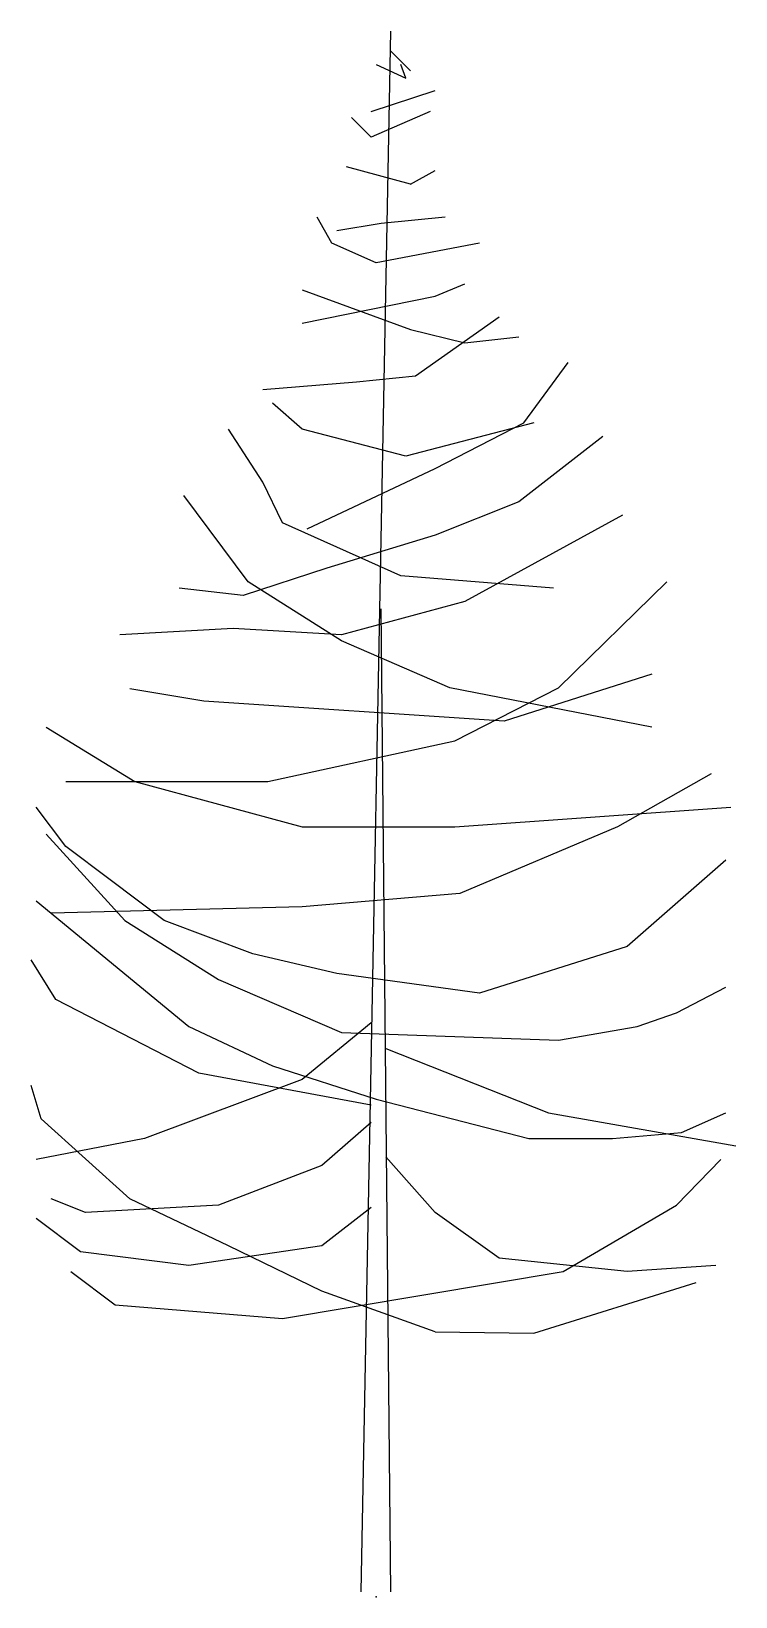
# Model space of a CAD drawing. Extents: x 317872 to 318319, y 71123 to 72116.
import ezdxf

# ---------------------------------------------------------------- set-up
doc = ezdxf.new("R2010")
doc.units = 0
doc.header["$MEASUREMENT"] = 0
doc.layers.get('0').update_dxf_attribs({"linetype": 'CONTINUOUS'})
doc.layers.add('FRAME', color=1, linetype='CONTINUOUS')

msp = doc.modelspace()

# ---------------------------------------------------------------- linework, layer by layer
at = {"color": 7, "linetype": 'CONTINUOUS'}
for p, q in [((318081.59, 71126.16), (318100.34, 72116.01)), ((318112.84, 72091.01), (318100.34, 72103.51)), ((318090.97, 72094.91), (318109.72, 72086.32)), ((318109.72, 72086.32), (318106.59, 72094.91)), ((318087.84, 72065.23), (318128.47, 72078.51)), ((318087.84, 72048.82), (318075.34, 72061.32)), ((318125.34, 72065.23), (318087.84, 72048.82)), ((318112.84, 72019.13), (318072.22, 72030.07)), ((318112.84, 72019.13), (318128.47, 72027.73)), ((318062.84, 71981.63), (318053.47, 71998.04)), ((318094.09, 71994.13), (318065.97, 71989.45)), ((318134.72, 71998.04), (318094.09, 71994.13)), ((318090.97, 71969.13), (318062.84, 71981.63)), ((318156.59, 71981.63), (318090.97, 71969.13)), ((318044.09, 71951.95), (318112.84, 71926.95)), ((318128.47, 71948.04), (318147.22, 71955.85)), ((318044.09, 71930.85), (318128.47, 71948.04)), ((318169.09, 71934.76), (318115.97, 71897.26)), ((318112.84, 71926.95), (318147.22, 71918.35)), ((318147.22, 71918.35), (318181.59, 71922.26)), ((318184.72, 71867.57), (318212.84, 71905.85)), ((318078.47, 71893.35), (318019.09, 71888.66)), ((318115.97, 71897.26), (318078.47, 71893.35)), ((318044.09, 71863.66), (318025.34, 71880.07)), ((318019.09, 71830.07), (317997.22, 71863.66)), ((318109.72, 71846.48), (318044.09, 71863.66)), ((318190.97, 71867.57), (318109.72, 71846.48)), ((318128.47, 71838.66), (318184.72, 71867.57)), ((318234.72, 71858.98), (318181.59, 71817.57)), ((318047.22, 71800.38), (318128.47, 71838.66)), ((318009.72, 71766.79), (317969.09, 71821.48)), ((318031.59, 71804.29), (318019.09, 71830.07)), ((318181.59, 71817.57), (318128.47, 71796.48)), ((318106.59, 71770.7), (318031.59, 71804.29)), ((318247.22, 71808.98), (318147.22, 71754.29)), ((318128.47, 71796.48), (318059.72, 71775.38)), ((318059.72, 71775.38), (318006.59, 71758.2)), ((318006.59, 71758.2), (317965.97, 71762.88)), ((318069.09, 71729.29), (318009.72, 71766.79)), ((318203.47, 71762.88), (318106.59, 71770.7)), ((318206.59, 71699.6), (318275.34, 71766.79)), ((318147.22, 71754.29), (318069.09, 71733.2)), ((318100.34, 71126.16), (318094.09, 71749.6)), ((318000.34, 71737.1), (317928.47, 71733.2)), ((318069.09, 71733.2), (318000.34, 71737.1)), ((318137.84, 71699.6), (318069.09, 71729.29)), ((318265.97, 71708.2), (318172.22, 71678.51)), ((317981.59, 71691.01), (317934.72, 71698.82)), ((318265.97, 71674.6), (318137.84, 71699.6)), ((318140.97, 71666.01), (318206.59, 71699.6)), ((318172.22, 71678.51), (317981.59, 71691.01)), ((317881.59, 71674.6), (317937.84, 71640.23)), ((318022.22, 71640.23), (318140.97, 71666.01)), ((318303.47, 71644.91), (318244.09, 71611.32)), ((317894.09, 71640.23), (318022.22, 71640.23)), ((317937.84, 71640.23), (318044.09, 71611.32)), ((317894.09, 71598.82), (317875.34, 71623.82)), ((318140.97, 71611.32), (318315.97, 71623.82)), ((317881.59, 71606.63), (317931.59, 71551.95)), ((318044.09, 71611.32), (318140.97, 71611.32)), ((318244.09, 71611.32), (318144.09, 71569.13)), ((317922.22, 71577.73), (317894.09, 71598.82)), ((318312.84, 71590.23), (318250.34, 71535.54)), ((317956.59, 71551.95), (317922.22, 71577.73)), ((317875.34, 71564.45), (317972.22, 71484.76)), ((318144.09, 71569.13), (318044.09, 71560.54)), ((318044.09, 71560.54), (317884.72, 71556.63)), ((317931.59, 71551.95), (317990.97, 71514.45)), ((318012.84, 71530.85), (317956.59, 71551.95)), ((318250.34, 71535.54), (318156.59, 71505.85)), ((317887.84, 71501.95), (317872.22, 71526.95)), ((318065.97, 71518.35), (318012.84, 71530.85)), ((317990.97, 71514.45), (318069.09, 71480.85)), ((318156.59, 71505.85), (318065.97, 71518.35)), ((318281.59, 71493.35), (318312.84, 71509.76)), ((317978.47, 71455.07), (317887.84, 71501.95)), ((317972.22, 71484.76), (318025.34, 71459.76)), ((318087.84, 71487.1), (318044.09, 71451.16)), ((318206.59, 71476.16), (318256.59, 71484.76)), ((318256.59, 71484.76), (318281.59, 71493.35)), ((318069.09, 71480.85), (318206.59, 71476.16)), ((318097.22, 71470.7), (318200.34, 71430.07)), ((318087.84, 71434.76), (317978.47, 71455.07)), ((318025.34, 71459.76), (318090.97, 71438.66)), ((317878.47, 71426.16), (317872.22, 71447.26)), ((318044.09, 71451.16), (317944.09, 71413.66)), ((318090.97, 71438.66), (318187.84, 71413.66)), ((317934.72, 71375.38), (317878.47, 71426.16)), ((318200.34, 71430.07), (318319.09, 71408.98)), ((318284.72, 71417.57), (318312.84, 71430.07)), ((318087.84, 71423.82), (318056.59, 71396.48)), ((318240.97, 71413.66), (318284.72, 71417.57)), ((317944.09, 71413.66), (317875.34, 71400.38)), ((318187.84, 71413.66), (318240.97, 71413.66)), ((318056.59, 71396.48), (317990.97, 71371.48)), ((318097.22, 71401.95), (318128.47, 71366.79)), ((318281.59, 71371.48), (318309.72, 71400.38)), ((317906.59, 71366.79), (317884.72, 71375.38)), ((317997.22, 71345.7), (317934.72, 71375.38)), ((317990.97, 71371.48), (317906.59, 71366.79)), ((318087.84, 71369.91), (318056.59, 71345.7)), ((318169.09, 71337.88), (318128.47, 71366.79)), ((318209.72, 71329.29), (318281.59, 71371.48)), ((317903.47, 71341.79), (317875.34, 71362.88)), ((318056.59, 71345.7), (317972.22, 71333.2)), ((318056.59, 71316.79), (317997.22, 71345.7)), ((317972.22, 71333.2), (317903.47, 71341.79)), ((318250.34, 71329.29), (318169.09, 71337.88)), ((317897.22, 71329.29), (317925.34, 71308.2)), ((318031.59, 71299.6), (318209.72, 71329.29)), ((318306.59, 71333.2), (318250.34, 71329.29)), ((318128.47, 71291.01), (318056.59, 71316.79)), ((318190.97, 71290.23), (318294.09, 71322.26)), ((317925.34, 71308.2), (318031.59, 71299.6)), ((318128.47, 71291.01), (318190.97, 71290.23))]:
    msp.add_line(p, q, dxfattribs=at)
at = {"layer": 'FRAME', "linetype": 'CONTINUOUS'}
msp.add_point((318090.97, 71123.04), dxfattribs=at)

doc.saveas('drawing.dxf')
